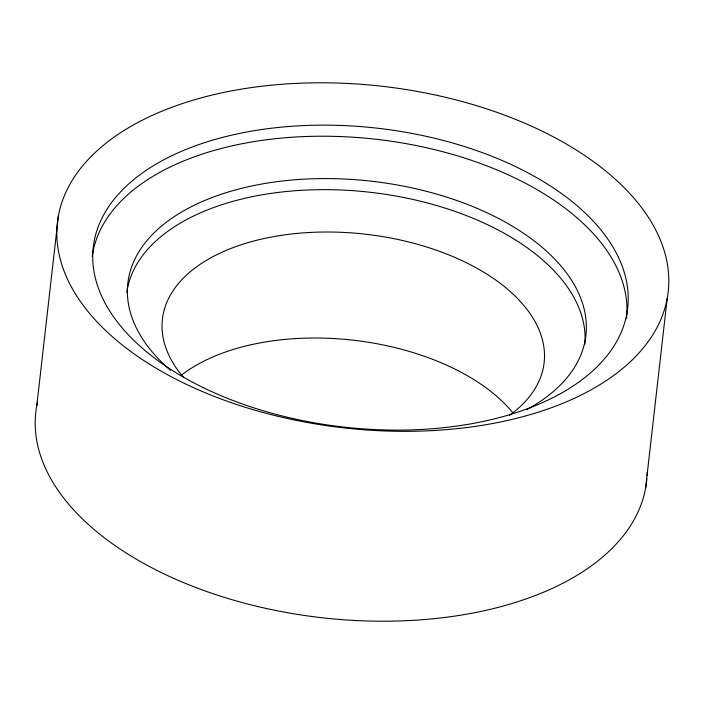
<?xml version="1.0" encoding="UTF-8"?>
<svg xmlns="http://www.w3.org/2000/svg" width="704" height="704" viewBox="0 0 704 704"><rect width="100%" height="100%" fill="white"/><g stroke="black" fill="none" stroke-linecap="round" stroke-linejoin="round"><path stroke-width="1.06" d="M36.81 405.442L58.441 215.574M645.559 488.426L667.19 298.558A307.349 171.873 6.5 0 0 237.882 89.734A307.349 171.873 6.5 0 0 183.374 382.897A307.349 171.873 6.5 0 0 667.19 298.558M92.215 256.564A268.937 150.383 6.5 0 1 377.397 139.418A268.937 150.383 6.5 0 1 626.463 318.754M646.844 478.878A307.349 171.873 6.5 0 1 315.418 616.95A307.349 171.873 6.5 0 1 37.453 402.292M647.17 472.446A307.349 171.873 6.5 0 1 647.055 475.666M126.826 292.292A230.516 128.902 6.5 0 1 370.049 192.262A230.516 128.902 6.5 0 1 584.848 344.309M170.526 370.322A230.516 128.902 6.5 0 1 210.276 198.229A230.516 128.902 6.5 0 1 522.834 232.795A230.516 128.902 6.5 0 1 526.522 409.702M180.778 375.672A192.095 107.422 6.5 0 1 352.449 340.111A192.095 107.422 6.5 0 1 512.723 412.614M183.665 377.555A192.095 107.422 6.5 0 1 239.272 245.397A192.095 107.422 6.5 0 1 486.957 274.199A192.095 107.422 6.5 0 1 509.362 415.43M203.465 387.737A268.937 150.383 6.5 0 0 626.798 313.94A268.937 150.383 6.5 0 0 251.152 131.217A268.937 150.383 6.5 0 0 203.465 387.737"/></g></svg>
